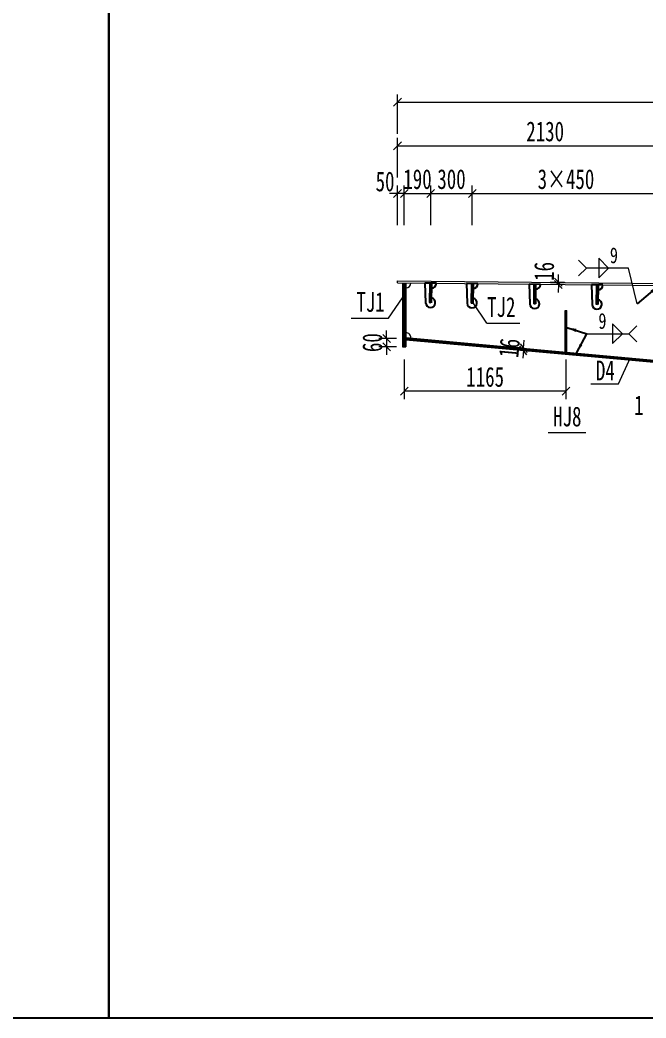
# Model space of a CAD drawing. Header units: millimetres. Extents: x -89049 to 410567, y -307459 to -100425.
# Drawn here: x 167926 to 172437, y -127671 to -120476 of the extents above; entities that cross this region are included whole.
import ezdxf
from ezdxf.enums import TextEntityAlignment as Align

# ---------------------------------------------------------------- set-up
doc = ezdxf.new("R2010")
doc.units = ezdxf.units.MM
doc.layers.get('Defpoints').update_dxf_attribs({"color": 8})
for name, color, linetype, lineweight in [('Dim', 4, 'Continuous', 15), ('文字', 7, 'Continuous', 15), ('细实线', 4, 'Continuous', 15), ('钢板粗线', 1, 'Continuous', 25), ('钢板细线', 6, 'Continuous', 15)]:
    doc.layers.add(name, color=color, linetype=linetype, lineweight=lineweight)
doc.layers.add('Text', color=4, linetype='Continuous')
doc.styles.add('111', font='', dxfattribs={"width": 0.7})
doc.styles.add('BM_Dim', font='', dxfattribs={"width": 0.85})
doc.styles.add('SMEDI', font='', dxfattribs={"width": 0.75})
doc.styles.get("Standard").update_dxf_attribs({"font": ''})
doc.styles.get('111').set_extended_font_data('仿宋_GB2312')
doc.styles.get('BM_Dim').set_extended_font_data('仿宋_GB2312')
doc.styles.get('SMEDI').set_extended_font_data('仿宋_GB2312')
doc.styles.get('Standard').set_extended_font_data('仿宋_GB2312')
doc.dimstyles.new('200', dxfattribs={"dimscale": 0, "dimtxt": 2.5, "dimasz": 1, "dimexe": 1, "dimexo": 1, "dimgap": 0.6, "dimtad": 1, "dimdec": 0, "dimdsep": 46, "dimtxsty": '111', "dimblk": 'OBLIQUE', "dimcen": 0, "dimclrd": 4, "dimclre": 4, "dimclrt": 4, "dimadec": 1, "dimazin": 2, "dimtfac": 1, "dimtdec": 0, "dimtix": 1, "dimtmove": 2, "dimatfit": 3, "dimfxl": 4, "dimfxlon": 1, "dimtolj": 1, "dimlwd": -1, "dimlwe": -1, "dimarcsym": 0})
doc.dimstyles.new('MSteel_1.0_1.0', dxfattribs={"dimtxt": 3, "dimasz": 1.2, "dimexe": 1, "dimexo": 1, "dimgap": 1, "dimtad": 3, "dimtoh": 1, "dimdec": 0, "dimzin": 0, "dimdsep": 46, "dimtxsty": 'Standard', "dimblk": 'ARCHTICK', "dimcen": 0.09, "dimclrd": 3, "dimclre": 3, "dimadec": 0, "dimazin": 0, "dimtfac": 1, "dimtdec": 4, "dimtofl": 0, "dimtmove": 0, "dimatfit": 3, "dimfxl": 1, "dimtolj": 1, "dimtzin": 0, "dimarcsym": 0})

# ---------------------------------------------------------------- blocks, each defined once
blk = doc.blocks.new('_Oblique')
at = {"color": 0, "linetype": 'ByBlock', "lineweight": -2}
blk.add_line((-0.5, -0.5), (0.5, 0.5), dxfattribs=at)
blk = doc.blocks.new('*D1865')
at = {"layer": 'Defpoints', "color": 0, "transparency": 16777216}
for p in [(172775.3, -121382.7), (170645.3, -122367.3), (172775.3, -122377.2)]:
    blk.add_point(p, dxfattribs=at)
at = {"layer": '细实线', "color": 4, "transparency": 16777216}
for p, q in [((170645.3, -121611.3), (170645.3, -121325.6)), ((172775.3, -121611.3), (172775.3, -121325.6)), ((170645.3, -121382.7), (172775.3, -121382.7))]:
    blk.add_line(p, q, dxfattribs=at)
at = {"layer": '细实线', "color": 4, "transparency": 16777216, "xscale": 57.14285714285715, "yscale": 57.14285714285715, "zscale": 57.14285714285715, "rotation": 180}
blk.add_blockref('_Oblique', (170645.3, -121382.7), dxfattribs=at)
at = {"layer": '细实线', "color": 4, "transparency": 16777216, "xscale": 57.14285714285715, "yscale": 57.14285714285715, "zscale": 57.14285714285715}
blk.add_blockref('_Oblique', (172775.3, -121382.7), dxfattribs=at)
at = {"layer": '细实线', "color": 4, "transparency": 16777216, "insert": (171710.3, -121280.5), "char_height": 142.86, "attachment_point": 5, "style": '111'}
blk.add_mtext('\\A1;2130', dxfattribs=at)
blk = doc.blocks.new('*D1869')
at = {"layer": 'Defpoints', "color": 0, "transparency": 16777216}
for p in [(170695.3, -122771.9), (170568.1, -122832.3), (170695.3, -122832.3)]:
    blk.add_point(p, dxfattribs=at)
at = {"layer": '细实线', "color": 4, "transparency": 16777216}
for p, q in [((170568.1, -122771.9), (170568.1, -122714.8)), ((170638.1, -122771.9), (170510.9, -122771.9)), ((170568.1, -122771.9), (170568.1, -122832.3)), ((170638.1, -122832.3), (170510.9, -122832.3)), ((170568.1, -122832.3), (170568.1, -122889.5))]:
    blk.add_line(p, q, dxfattribs=at)
at = {"layer": '细实线', "color": 4, "transparency": 16777216, "xscale": 57.14285714285715, "yscale": 57.14285714285715, "zscale": 57.14285714285715}
for p, rotation in [((170568.1, -122771.9), 270), ((170568.1, -122832.3), 90)]:
    blk.add_blockref('_Oblique', p, dxfattribs=dict(at, rotation=rotation))
at = {"layer": '细实线', "color": 4, "transparency": 16777216, "insert": (170465.8, -122802.1), "char_height": 142.86, "attachment_point": 5, "rotation": 90, "style": '111'}
blk.add_mtext('\\A1;60', dxfattribs=at)
blk = doc.blocks.new('*D1871')
at = {"layer": 'Defpoints', "color": 0, "transparency": 16777216}
for p in [(171805.5, -122383.4), (171906.7, -122384.5), (171906.8, -122368.5)]:
    blk.add_point(p, dxfattribs=at)
at = {"layer": '细实线', "color": 4, "transparency": 16777216}
for p, q in [((171805.6, -122367.4), (171806.2, -122310.3)), ((171849.5, -122383.9), (171748.3, -122382.9)), ((171849.7, -122367.9), (171748.5, -122366.9)), ((171805.5, -122383.4), (171804.9, -122440.6)), ((171805.6, -122367.4), (171805.5, -122383.4))]:
    blk.add_line(p, q, dxfattribs=at)
at = {"layer": '细实线', "color": 4, "transparency": 16777216, "xscale": 57.1428571428572, "yscale": 57.1428571428572, "zscale": 57.1428571428572}
for p, rotation in [((171805.5, -122383.4), 89.42629083929008), ((171805.6, -122367.4), 269.4262908392901)]:
    blk.add_blockref('_Oblique', p, dxfattribs=dict(at, rotation=rotation))
at = {"layer": '细实线', "color": 4, "transparency": 16777216, "insert": (171703.3, -122288.5), "char_height": 142.86, "attachment_point": 5, "rotation": 89.42629, "style": '111'}
blk.add_mtext('\\A1;16', dxfattribs=at)
blk = doc.blocks.new('*D1875')
at = {"layer": 'Defpoints', "color": 0, "transparency": 16777216}
for p in [(170645.3, -121726.8), (170645.3, -122365.5), (170695.3, -122380.7)]:
    blk.add_point(p, dxfattribs=at)
at = {"layer": '细实线', "color": 4, "transparency": 16777216}
for p, q in [((170645.3, -121955.3), (170645.3, -121669.6)), ((170695.3, -121955.3), (170695.3, -121669.6)), ((170645.3, -121726.8), (170588.1, -121726.8)), ((170695.3, -121726.8), (170645.3, -121726.8)), ((170695.3, -121726.8), (170752.4, -121726.8))]:
    blk.add_line(p, q, dxfattribs=at)
at = {"layer": '细实线', "color": 4, "transparency": 16777216, "xscale": 57.14285714285715, "yscale": 57.14285714285715, "zscale": 57.14285714285715}
blk.add_blockref('_Oblique', (170645.3, -121726.8), dxfattribs=at)
at = {"layer": '细实线', "color": 4, "transparency": 16777216, "xscale": 57.14285714285715, "yscale": 57.14285714285715, "zscale": 57.14285714285715, "rotation": 180}
blk.add_blockref('_Oblique', (170695.3, -121726.8), dxfattribs=at)
at = {"layer": '细实线', "color": 4, "transparency": 16777216, "insert": (170556.5, -121641.2), "char_height": 142.86, "attachment_point": 5, "style": '111'}
blk.add_mtext('\\A1;50', dxfattribs=at)
blk = doc.blocks.new('*D1877')
at = {"layer": 'Defpoints', "color": 0, "transparency": 16777216}
for p in [(183910.9, -121069.4), (170645.3, -122369.7), (183910.9, -122383.5)]:
    blk.add_point(p, dxfattribs=at)
at = {"layer": '细实线', "color": 4, "transparency": 16777216}
for p, q in [((170645.3, -121298), (170645.3, -121012.3)), ((183910.9, -121298), (183910.9, -121012.3)), ((170645.3, -121069.4), (183910.9, -121069.4))]:
    blk.add_line(p, q, dxfattribs=at)
at = {"layer": '细实线', "color": 4, "transparency": 16777216, "xscale": 57.14285714285715, "yscale": 57.14285714285715, "zscale": 57.14285714285715, "rotation": 180}
blk.add_blockref('_Oblique', (170645.3, -121069.4), dxfattribs=at)
at = {"layer": '细实线', "color": 4, "transparency": 16777216, "xscale": 57.14285714285715, "yscale": 57.14285714285715, "zscale": 57.14285714285715}
blk.add_blockref('_Oblique', (183910.9, -121069.4), dxfattribs=at)
at = {"layer": '细实线', "color": 4, "transparency": 16777216, "insert": (177278.1, -120967.2), "char_height": 142.86, "attachment_point": 5, "style": '111'}
blk.add_mtext('\\A1;13266', dxfattribs=at)
blk = doc.blocks.new('*D1884')
at = {"layer": 'Defpoints', "color": 0, "transparency": 16777216}
for p in [(170695.3, -122825.4), (171860.3, -122830.7), (170695.3, -123152.3)]:
    blk.add_point(p, dxfattribs=at)
at = {"layer": '细实线', "color": 4, "transparency": 16777216}
for p, q in [((170695.3, -122923.7), (170695.3, -123209.4)), ((171860.3, -122923.7), (171860.3, -123209.4)), ((171860.3, -123152.3), (170695.3, -123152.3))]:
    blk.add_line(p, q, dxfattribs=at)
at = {"layer": '细实线', "color": 4, "transparency": 16777216, "xscale": 57.14285714285715, "yscale": 57.14285714285715, "zscale": 57.14285714285715, "rotation": 180}
blk.add_blockref('_Oblique', (170695.3, -123152.3), dxfattribs=at)
at = {"layer": '细实线', "color": 4, "transparency": 16777216, "xscale": 57.14285714285715, "yscale": 57.14285714285715, "zscale": 57.14285714285715}
blk.add_blockref('_Oblique', (171860.3, -123152.3), dxfattribs=at)
at = {"layer": '细实线', "color": 4, "transparency": 16777216, "insert": (171277.8, -123050), "char_height": 142.86, "attachment_point": 5, "style": '111'}
blk.add_mtext('\\A1;1165', dxfattribs=at)
blk = doc.blocks.new('_ArchTick')
at = {"color": 0, "linetype": 'ByBlock', "const_width": 0.15}
blk.add_lwpolyline([(-0.5, -0.5), (0.5, 0.5)], dxfattribs=at)
blk = doc.blocks.new('角焊缝1')
at = {"layer": 'Dim'}
blk.add_line((-3101.17, 370.22), (-3106.48, 370.22), dxfattribs=at)
blk.add_lwpolyline([(-3104.91, 371.45), (-3104.91, 368.99), (-3103.68, 370.22)], close=True, dxfattribs=at)
blk.add_lwpolyline([(-3107.48, 369.22), (-3106.48, 370.22), (-3107.48, 371.22)], dxfattribs=at)
blk = doc.blocks.new('角焊缝2')
at = {"layer": 'Dim'}
blk.add_line((-3138.01, 370.22), (-3132.7, 370.22), dxfattribs=at)
blk.add_lwpolyline([(-3134.75, 371.45), (-3134.75, 368.99), (-3133.52, 370.22)], close=True, dxfattribs=at)
blk.add_lwpolyline([(-3131.7, 369.22), (-3132.7, 370.22), (-3131.7, 371.22)], dxfattribs=at)
blk = doc.blocks.new('12-140加劲 有过焊孔')
at = {"layer": 'Defpoints'}
blk.add_line((0, 0), (0, 140), dxfattribs=at)
at = {"layer": '钢板粗线', "color": 7}
for p, q in [((-6, 0), (-6, 140)), ((-6, 140), (6, 140)), ((6, 0), (6, 140)), ((41, 0), (35, 141.5)), ((-41, 0), (41, 0))]:
    blk.add_line(p, q, dxfattribs=at)
for centre, start, end in [((0, 140), 2.44105, 260.12911), ((-6, 0), 90, 180)]:
    blk.add_arc(centre, 35, start, end, dxfattribs=at)
blk = doc.blocks.new('*D1885')
at = {"layer": 'Defpoints', "color": 0, "transparency": 16777216}
for p in [(171553.5, -122858.2), (171584.5, -122861), (171585.9, -122845)]:
    blk.add_point(p, dxfattribs=at)
at = {"layer": '细实线', "color": 4, "transparency": 16777216}
for p, q in [((171554.9, -122842.2), (171560.1, -122785.3)), ((171553.5, -122858.2), (171496.6, -122853)), ((171554.9, -122842.2), (171498, -122837)), ((171553.5, -122858.2), (171548.3, -122915.1)), ((171554.9, -122842.2), (171553.5, -122858.2))]:
    blk.add_line(p, q, dxfattribs=at)
at = {"layer": '细实线', "color": 4, "transparency": 16777216, "xscale": 57.14285714285715, "yscale": 57.14285714285715, "zscale": 57.14285714285715}
for p, rotation in [((171554.9, -122842.2), 264.7955185572884), ((171553.5, -122858.2), 84.79551855728839)]:
    blk.add_blockref('_Oblique', p, dxfattribs=dict(at, rotation=rotation))
at = {"layer": '细实线', "color": 4, "transparency": 16777216, "insert": (171452.4, -122840.9), "char_height": 142.86, "attachment_point": 5, "rotation": 84.79552, "style": '111'}
blk.add_mtext('\\A1;16', dxfattribs=at)
blk = doc.blocks.new('*D1886')
at = {"layer": 'Defpoints', "color": 0, "transparency": 16777216}
for p in [(172535.3, -121726.8), (171185.3, -122377.2), (172535.3, -122390.8)]:
    blk.add_point(p, dxfattribs=at)
at = {"layer": '细实线', "color": 4, "transparency": 16777216}
for p, q in [((171185.3, -121955.3), (171185.3, -121669.6)), ((172535.3, -121955.3), (172535.3, -121669.6)), ((171185.3, -121726.8), (172535.3, -121726.8))]:
    blk.add_line(p, q, dxfattribs=at)
at = {"layer": '细实线', "color": 4, "transparency": 16777216, "xscale": 57.14285714285715, "yscale": 57.14285714285715, "zscale": 57.14285714285715, "rotation": 180}
blk.add_blockref('_Oblique', (171185.3, -121726.8), dxfattribs=at)
at = {"layer": '细实线', "color": 4, "transparency": 16777216, "xscale": 57.14285714285715, "yscale": 57.14285714285715, "zscale": 57.14285714285715}
blk.add_blockref('_Oblique', (172535.3, -121726.8), dxfattribs=at)
at = {"layer": '细实线', "color": 4, "transparency": 16777216, "insert": (171860.3, -121624.5), "char_height": 142.86, "attachment_point": 5, "style": '111'}
blk.add_mtext('\\A1;3×450', dxfattribs=at)
blk = doc.blocks.new('*D1887')
at = {"layer": 'Defpoints', "color": 0, "transparency": 16777216}
for p in [(170885.3, -121726.8), (170695.3, -122380.7), (170885.3, -122374.2)]:
    blk.add_point(p, dxfattribs=at)
at = {"layer": '细实线', "color": 4, "transparency": 16777216}
for p, q in [((170695.3, -121955.3), (170695.3, -121669.6)), ((170885.3, -121955.3), (170885.3, -121669.6)), ((170695.3, -121726.8), (170638.1, -121726.8)), ((170695.3, -121726.8), (170885.3, -121726.8)), ((170885.3, -121726.8), (170942.4, -121726.8))]:
    blk.add_line(p, q, dxfattribs=at)
at = {"layer": '细实线', "color": 4, "transparency": 16777216, "xscale": 57.14285714285715, "yscale": 57.14285714285715, "zscale": 57.14285714285715}
blk.add_blockref('_Oblique', (170695.3, -121726.8), dxfattribs=at)
at = {"layer": '细实线', "color": 4, "transparency": 16777216, "xscale": 57.14285714285715, "yscale": 57.14285714285715, "zscale": 57.14285714285715, "rotation": 180}
blk.add_blockref('_Oblique', (170885.3, -121726.8), dxfattribs=at)
at = {"layer": '细实线', "color": 4, "transparency": 16777216, "insert": (170790.3, -121624.5), "char_height": 142.86, "attachment_point": 5, "style": '111'}
blk.add_mtext('\\A1;190', dxfattribs=at)
blk = doc.blocks.new('*D1888')
at = {"layer": 'Defpoints', "color": 0, "transparency": 16777216}
for p in [(171185.3, -121726.8), (170885.3, -122374.2), (171185.3, -122377.2)]:
    blk.add_point(p, dxfattribs=at)
at = {"layer": '细实线', "color": 4, "transparency": 16777216}
for p, q in [((170885.3, -121955.3), (170885.3, -121669.6)), ((171185.3, -121955.3), (171185.3, -121669.6)), ((170885.3, -121726.8), (171185.3, -121726.8))]:
    blk.add_line(p, q, dxfattribs=at)
at = {"layer": '细实线', "color": 4, "transparency": 16777216, "xscale": 57.14285714285715, "yscale": 57.14285714285715, "zscale": 57.14285714285715, "rotation": 180}
blk.add_blockref('_Oblique', (170885.3, -121726.8), dxfattribs=at)
at = {"layer": '细实线', "color": 4, "transparency": 16777216, "xscale": 57.14285714285715, "yscale": 57.14285714285715, "zscale": 57.14285714285715}
blk.add_blockref('_Oblique', (171185.3, -121726.8), dxfattribs=at)
at = {"layer": '细实线', "color": 4, "transparency": 16777216, "insert": (171035.3, -121624.5), "char_height": 142.86, "attachment_point": 5, "style": '111'}
blk.add_mtext('\\A1;300', dxfattribs=at)

msp = doc.modelspace()

# ---------------------------------------------------------------- linework, layer by layer
at = {"layer": 'Defpoints'}
for p, q in [((170695.3, -122372.3), (170695.3, -122832.3)), ((171860.3, -122870), (171860.3, -122570)), ((170695.3, -122771.9), (173373.1, -123015.9))]:
    msp.add_line(p, q, dxfattribs=at)
for points in [[(146566.6, -113054.1), (168566.6, -113054.1), (168566.6, -127671.3), (146566.6, -127671.3)], [(168566.6, -113054.1), (190566.6, -113054.1), (190566.6, -127671.3), (168566.6, -127671.3)]]:
    msp.add_lwpolyline(points, close=True, dxfattribs=at)
at = {"layer": '细实线', "color": 8}
msp.add_line((172373.4, -122523.6), (172310.3, -122264.5), dxfattribs=at)
at = {"layer": '细实线'}
for p, q in [((170581.1, -122626), (170683.3, -122478.6)), ((171289.1, -122662.7), (171191.6, -122515.9)), ((170312.4, -122626), (170581.1, -122626)), ((171289.1, -122662.7), (171527, -122662.7)), ((172238.6, -123099.1), (172325.3, -122908.5)), ((172039, -123099.1), (172238.6, -123099.1)), ((171731.6, -123449.6), (172002.5, -123449.6))]:
    msp.add_line(p, q, dxfattribs=at)
at = {"layer": '钢板细线'}
for p, q in [((170645.3, -122371.8), (170645.3, -122355.8)), ((170683.3, -122372.2), (170683.3, -122832.3)), ((170707.3, -122372.5), (170707.3, -122832.3)), ((171854.3, -122869.5), (171854.3, -122570)), ((171854.3, -122570), (171866.3, -122570)), ((171866.3, -122870.6), (171866.3, -122570)), ((170707.3, -122765), (173344.2, -123005.2)), ((170707.3, -122781.1), (173360.4, -123022.7)), ((170683.3, -122832.3), (170707.3, -122832.3))]:
    msp.add_line(p, q, dxfattribs=at)
at = {"layer": '钢板细线', "elevation": 0}
for points in [[(170645.3, -122355.8), (177653.6, -122426), (179945.6, -122442.9), (184549, -122373.9)], [(170645.3, -122371.8), (177653.6, -122442), (179945.6, -122458.9), (184549, -122389.9)]]:
    msp.add_lwpolyline(points, dxfattribs=at)
at = {"layer": '钢板细线'}
for centre, start, end in [((170707.3, -122372.5), 270, 359.42629), ((170707.3, -122765), 354.79552, 90)]:
    msp.add_arc(centre, 35, start, end, dxfattribs=at)

# ---------------------------------------------------------------- block references
at = {"layer": '细实线', "color": 8, "xscale": 57.1428571428572, "yscale": 57.1428571428572, "zscale": 57.1428571428572}
for name, p in [('角焊缝1', (349520.3, -143420.1)), ('角焊缝2', (351325.3, -143893.6))]:
    msp.add_blockref(name, p, dxfattribs=at)
at = {"layer": '细实线', "rotation": 179.4262908401}
for p in [(170885.3, -122374.2), (171185.3, -122377.2), (171635.3, -122381.7), (172085.3, -122386.2)]:
    msp.add_blockref('12-140加劲 有过焊孔', p, dxfattribs=at)

# ---------------------------------------------------------------- texts
at = {"layer": 'Text', "style": 'SMEDI', "width": 0.75}
for p in [(172176.7, -122172.5), (172094, -122646)]:
    msp.add_text('9', height=114.3, dxfattribs=at).set_placement(p, align=Align.MIDDLE_LEFT)
at = {"layer": '文字', "style": 'BM_Dim', "width": 0.7}
for s, height, p in [('TJ1', 142.86, (170451.9, -122622.9)), ('TJ2', 142.86, (171394, -122659.7)), ('D4', 142.86, (172143.9, -123117.5)), ('1', 142.9, (172386, -123367.8)), ('HJ8', 142.86, (171870, -123449))]:
    msp.add_text(s, height=height, dxfattribs=at).set_placement(p, align=Align.BOTTOM_CENTER)

# ---------------------------------------------------------------- dimensions: what is measured, and where the dimension line sits
at = {"layer": '细实线'}
for base, p1, p2, override, picture, middle in [((183910.9, -121069.4), (170645.3, -122369.7), (183910.9, -122383.5), {"dimscale": 57.142857, "dimtxsty": '111', "dimblk": 'Oblique'}, '*D1877', (177278.1, -120967.2)), ((172775.3, -121382.7), (170645.3, -122367.3), (172775.3, -122377.2), {"dimscale": 57.142857, "dimtxsty": '111', "dimblk": 'Oblique'}, '*D1865', (171710.3, -121280.5)), ((170885.3, -121726.8), (170695.3, -122380.7), (170885.3, -122374.2), {"dimscale": 57.142857, "dimblk": 'Oblique'}, '*D1887', (170790.3, -121624.5)), ((171185.3, -121726.8), (170885.3, -122374.2), (171185.3, -122377.2), {"dimscale": 57.142857, "dimblk": 'Oblique'}, '*D1888', (171035.3, -121624.5)), ((170695.3, -123152.3), (171860.3, -122830.7), (170695.3, -122825.4), {"dimscale": 57.142857, "dimblk": 'Oblique'}, '*D1884', (171277.8, -123050))]:
    dim = msp.add_linear_dim(base=base, p1=p1, p2=p2, dimstyle='200', override=override, dxfattribs=at)
    dim.commit()
    dim.dimension.update_dxf_attribs({"geometry": picture, "text_midpoint": middle})
dim = msp.add_linear_dim(base=(170645.3, -121726.8), p1=(170695.3, -122380.7), p2=(170645.3, -122365.5), dimstyle='200', override={"dimscale": 57.142857, "dimblk": 'Oblique'}, dxfattribs=at)
dim.commit()
dim.dimension.update_dxf_attribs({"geometry": '*D1875', "text_midpoint": (170556.5, -121641.2), "dimtype": 160})
dim = msp.add_linear_dim(base=(172535.3, -121726.8), p1=(171185.3, -122377.2), p2=(172535.3, -122390.8), text='3×450', dimstyle='200', override={"dimscale": 57.142857, "dimtxsty": '111', "dimblk": 'Oblique'}, dxfattribs=at)
dim.commit()
dim.dimension.update_dxf_attribs({"geometry": '*D1886', "text_midpoint": (171860.3, -121624.5)})
dim = msp.add_linear_dim(base=(171805.5, -122383.4), p1=(171906.8, -122368.5), p2=(171906.7, -122384.5), angle=269.42629, dimstyle='200', override={"dimscale": 57.142857}, dxfattribs=at)
dim.commit()
dim.dimension.update_dxf_attribs({"geometry": '*D1871', "text_midpoint": (171703.3, -122288.5), "dimtype": 161})
dim = msp.add_linear_dim(base=(170568.1, -122832.3), p1=(170695.3, -122771.9), p2=(170695.3, -122832.3), angle=90, dimstyle='200', override={"dimscale": 57.142857, "dimblk": 'Oblique'}, dxfattribs=at)
dim.commit()
dim.dimension.update_dxf_attribs({"geometry": '*D1869', "text_midpoint": (170465.8, -122802.1)})
dim = msp.add_aligned_dim(p1=(171585.9, -122845), p2=(171584.5, -122861), distance=-31.1, dimstyle='200', override={"dimscale": 57.142857, "dimblk": 'Oblique'}, dxfattribs=at)
dim.commit()
dim.dimension.update_dxf_attribs({"geometry": '*D1885', "text_midpoint": (171452.4, -122840.9)})

# ---------------------------------------------------------------- leaders
at = {"layer": 'Dim'}
for points in [[(172529.3, -122390.7), (172373.4, -122523.6)], [(171866.8, -122693.4), (172010.5, -122738)], [(171936.3, -122877), (172010.5, -122738)]]:
    msp.add_leader(points, dimstyle='MSteel_1.0_1.0', override={"dimscale": 57.142857, "dimclrd": 256}, dxfattribs=at)

doc.saveas('drawing.dxf')
